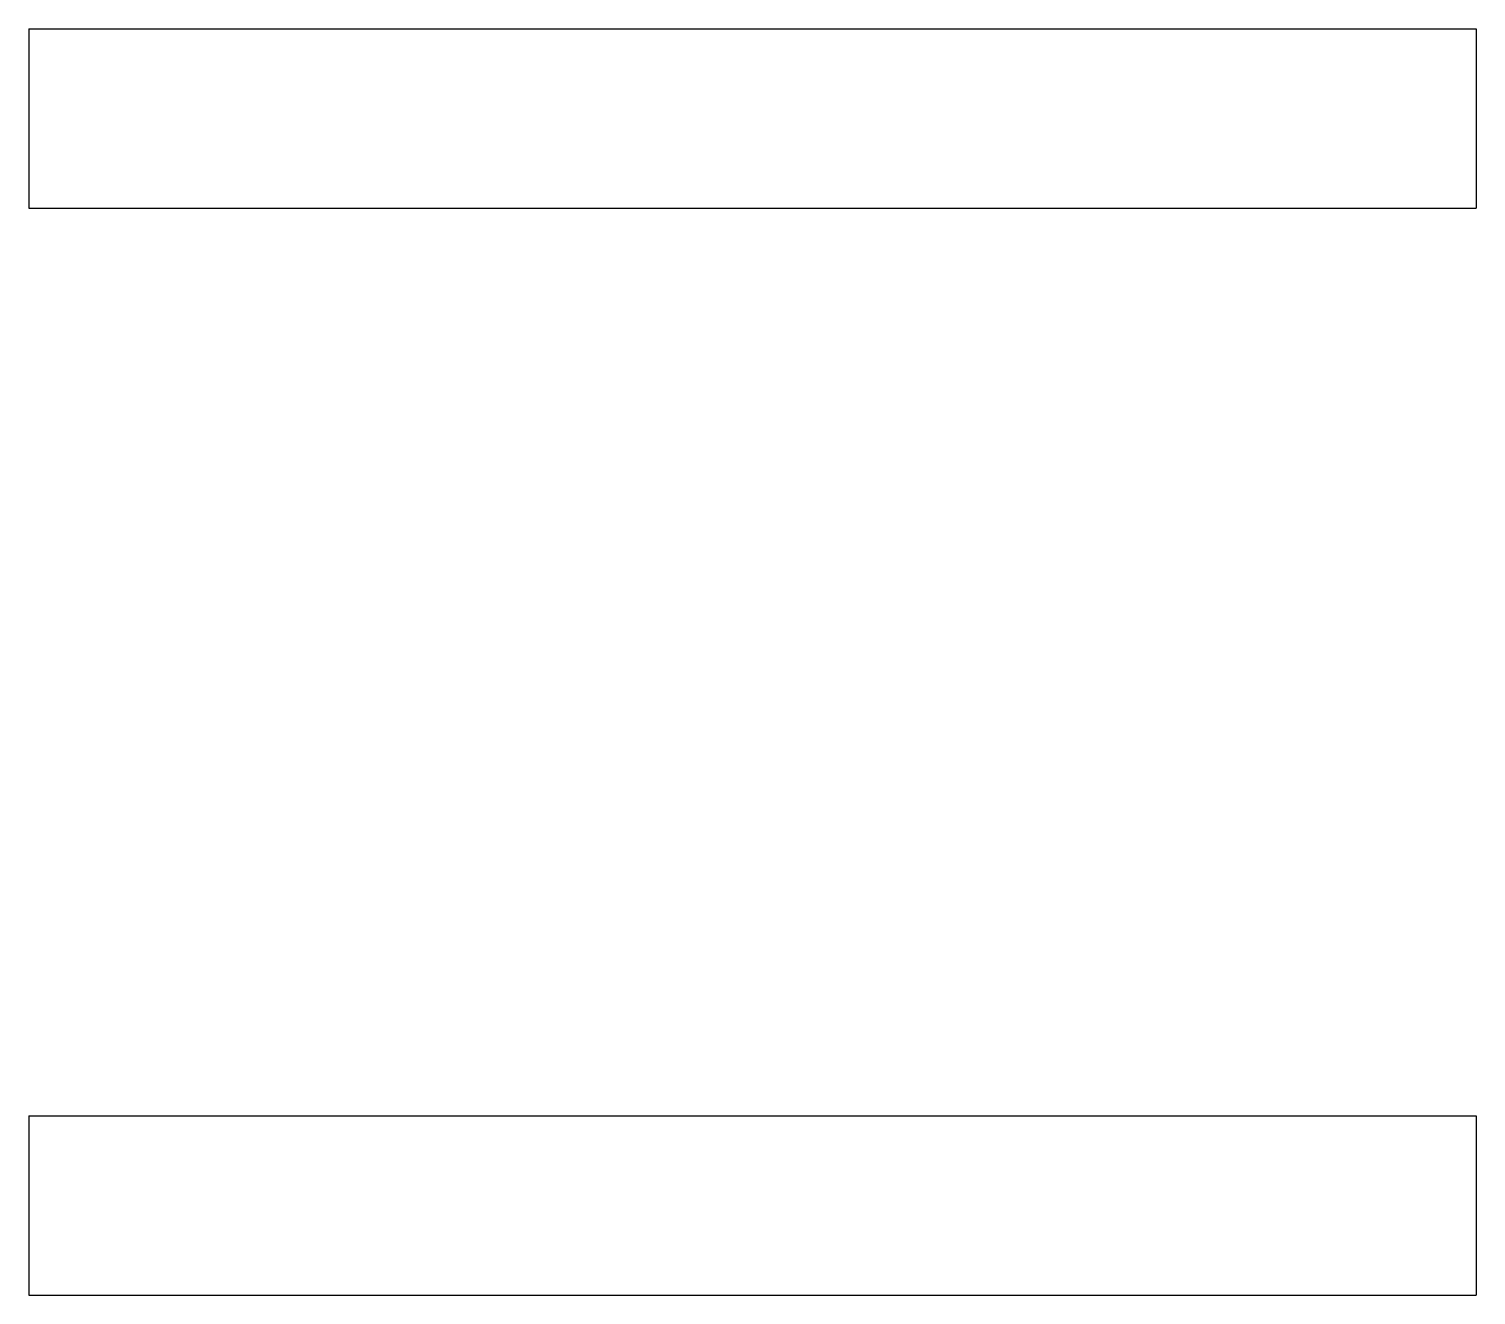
# Model space of a CAD drawing. Header units: millimetres. Extents: x 0 to 8, y 0 to 7.
import ezdxf

# ---------------------------------------------------------------- set-up
doc = ezdxf.new("R2010")
doc.units = ezdxf.units.MM

msp = doc.modelspace()

# ---------------------------------------------------------------- linework, layer by layer
for p, q in [((0, 7, 3.5), (8, 7, 3.5)), ((0, 7, 3.5), (0, 6.01, 3.5)), ((8, 7, 3.5), (8, 6.01, 3.5)), ((0, 6.01, 3.5), (8, 6.01, 3.5)), ((0, 0.99, 3.5), (0, 0, 3.5)), ((0, 0.99, 3.5), (8, 0.99, 3.5)), ((8, 0.99, 3.5), (8, 0, 3.5)), ((0, 0, 3.5), (8, 0, 3.5))]:
    msp.add_line(p, q)

doc.saveas('drawing.dxf')
